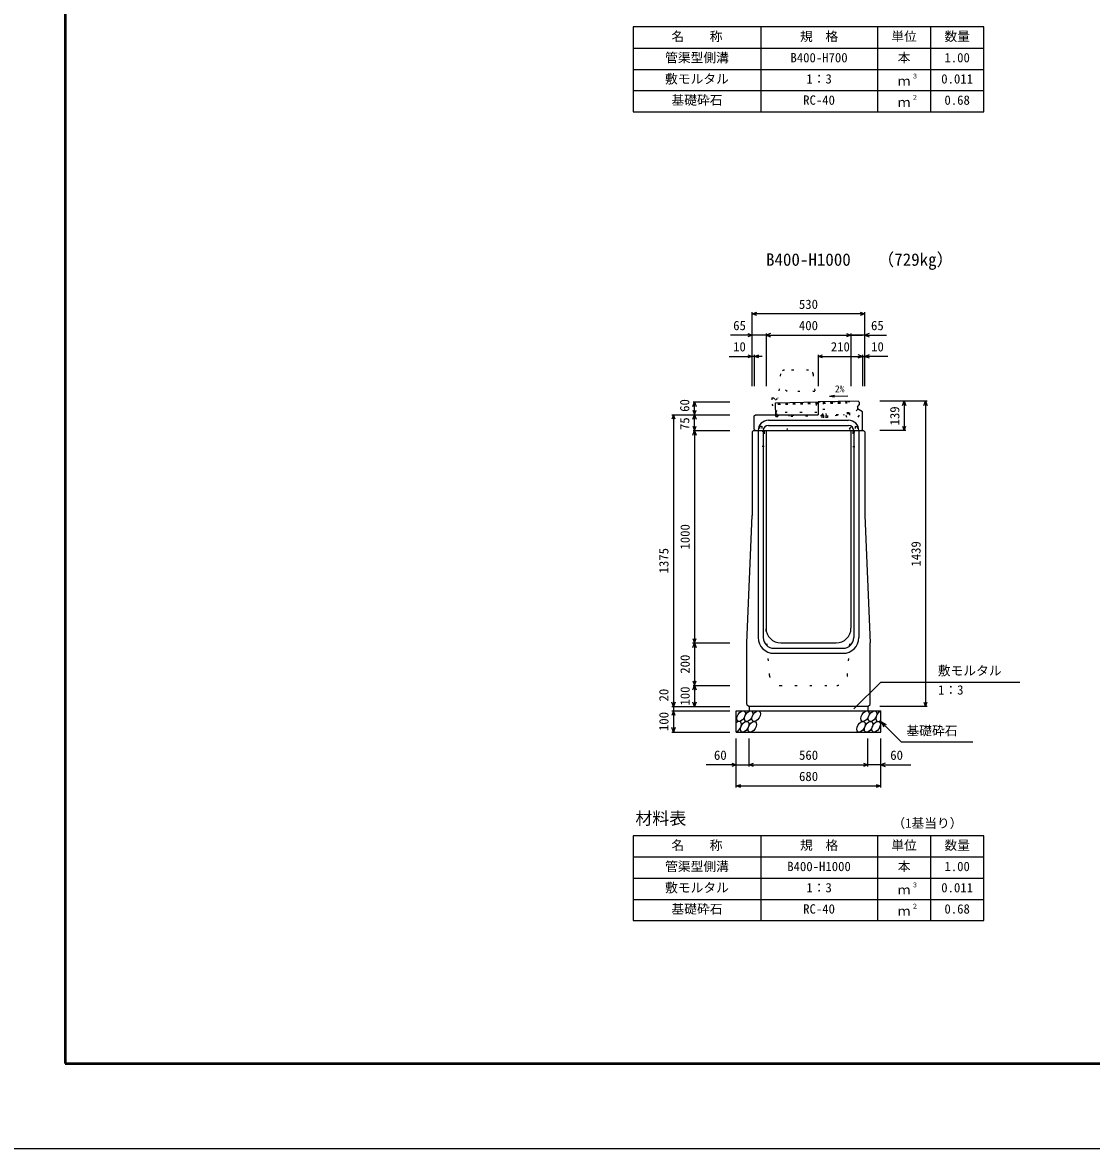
# Model space of a CAD drawing. Units: millimetres, scale not verified. Extents: x -12600 to 12600, y -5940 to 5940.
# Drawn here: x -4000 to 1032, y -5940 to -636 of the extents above; entities that cross this region are included whole.
import ezdxf
from ezdxf.enums import TextEntityAlignment as Align

# ---------------------------------------------------------------- set-up
doc = ezdxf.new("R2010")
doc.units = ezdxf.units.MM
doc.header["$LTSCALE"] = 40
doc.linetypes.add('DOTTED', pattern=[1.75, 0.25, -1.5])
for name, color, linetype, lineweight in [('0-0_DIM', 7, 'Continuous', 25), ('0-1_Defpoints', 5, 'Continuous', 25), ('0-2_HATCH', 6, 'DOTTED', 25), ('0-3_HYO', 3, 'Continuous', 25), ('0-4_HYO2', 4, 'Continuous', 25), ('0-5_OUTLINE', 3, 'Continuous', 25), ('0-6_OUTLINE2', 4, 'DOTTED', 25), ('0-7_TXT', 7, 'Continuous', 25), ('0-8_WAKU', 3, 'Continuous', 25)]:
    doc.layers.add(name, color=color, linetype=linetype, lineweight=lineweight)
doc.styles.add('ＭＳ ゴシック', font='')
doc.styles.get('ＭＳ ゴシック').set_extended_font_data('MS Gothic')

msp = doc.modelspace()

# ---------------------------------------------------------------- linework, layer by layer
at = {"layer": '0-0_DIM'}
for p, q in [((-565, -2348.54), (-565, -2001.04)), ((-35, -2008.54), (-565, -2008.54)), ((-35, -2348.54), (-35, -2001.04)), ((-565, -2108.54), (-666.98, -2108.54)), ((-500, -2108.54), (-565, -2108.54)), ((-500, -2101.04), (-500, -2348.54)), ((-500, -2108.54), (-100, -2108.54)), ((-100, -2101.04), (-100, -2348.54)), ((-100, -2108.54), (-45, -2108.54)), ((-35, -2108.54), (-100, -2108.54)), ((-35, -2108.54), (66.98, -2108.54)), ((-673.38, -2208.54), (-565, -2208.54)), ((-555, -2208.54), (-565, -2208.54)), ((-555, -2201.04), (-555, -2348.54)), ((-518.7, -2208.54), (-555, -2208.54)), ((-255, -2201.04), (-255, -2348.54)), ((-255, -2208.54), (-45, -2208.54)), ((-45, -2201.04), (-45, -2348.54)), ((-45, -2208.54), (-35, -2208.54)), ((73.38, -2208.54), (-35, -2208.54)), ((-843.5, -2423.54), (-671, -2423.54)), ((-836, -2483.54), (-836, -2423.54)), ((258.5, -2419.54), (36, -2419.54)), ((151, -2419.54), (151, -2558.54)), ((251, -2419.54), (251, -3858.54)), ((-943.5, -2483.54), (-671, -2483.54)), ((-936, -2483.54), (-936, -3858.54)), ((-836, -2558.54), (-836, -2483.54)), ((-843.5, -2558.54), (-671, -2558.54)), ((158.5, -2558.54), (36, -2558.54)), ((-846.75, -3558.54), (-674.25, -3558.54)), ((-843.5, -3558.54), (-671, -3558.54)), ((-843.5, -3758.54), (-671, -3758.54)), ((-836, -3758.54), (-836, -3858.54)), ((-86.23, -3869.35), (40, -3743.11)), ((40, -3743.11), (694.81, -3743.11)), ((-943.5, -3858.54), (-671, -3858.54)), ((-936, -3858.54), (-936, -3878.54)), ((258.5, -3858.54), (36, -3858.54)), ((-943.5, -3878.54), (-671, -3878.54)), ((-936, -3878.54), (-936, -3978.54)), ((40, -3928.54), (135.76, -4024.29)), ((40, -3928.54), (65.98, -3943.54)), ((40, -3928.54), (55, -3954.52)), ((-943.5, -3978.54), (-671, -3978.54)), ((-640, -4239.9), (-640, -4008.54)), ((-580, -4139.9), (-580, -4008.54)), ((-20, -4139.9), (-20, -4008.54)), ((40, -4239.9), (40, -4008.54)), ((135.76, -4024.29), (473.31, -4024.29)), ((-640, -4132.4), (-781.79, -4132.4)), ((-640, -4132.4), (-580, -4132.4)), ((-580, -4132.4), (-20, -4132.4)), ((40, -4132.4), (-20, -4132.4)), ((40, -4132.4), (181.79, -4132.4)), ((-640, -4232.4), (40, -4232.4))]:
    msp.add_line(p, q, dxfattribs=at)
for points in [[(-543.86, -2016.23), (-565, -2008.54), (-543.86, -2000.84)], [(-56.14, -2000.84), (-35, -2008.54), (-56.14, -2016.23)], [(-586.14, -2100.84), (-565, -2108.54), (-586.14, -2116.23)], [(-478.86, -2100.84), (-500, -2108.54), (-478.86, -2116.23)], [(-121.14, -2100.84), (-100, -2108.54), (-121.14, -2116.23)], [(-13.86, -2100.84), (-35, -2108.54), (-13.86, -2116.23)], [(-586.14, -2200.84), (-565, -2208.54), (-586.14, -2216.23)], [(-533.86, -2216.23), (-555, -2208.54), (-533.86, -2200.84)], [(-233.86, -2216.23), (-255, -2208.54), (-233.86, -2200.84)], [(-66.14, -2216.23), (-45, -2208.54), (-66.14, -2200.84)], [(-13.86, -2200.84), (-35, -2208.54), (-13.86, -2216.23)], [(-843.7, -2444.68), (-836, -2423.54), (-828.3, -2444.68)], [(143.3, -2440.68), (151, -2419.54), (158.7, -2440.68)], [(243.3, -2440.68), (251, -2419.54), (258.7, -2440.68)], [(-928.3, -2504.68), (-936, -2483.54), (-943.7, -2504.68)], [(-843.7, -2462.39), (-836, -2483.54), (-828.3, -2462.39)], [(-843.7, -2504.68), (-836, -2483.54), (-828.3, -2504.68)], [(-843.7, -2537.39), (-836, -2558.54), (-828.3, -2537.39)], [(143.3, -2537.39), (151, -2558.54), (158.7, -2537.39)], [(-843.7, -2579.68), (-836, -2558.54), (-828.3, -2579.68)], [(-836, -2558.54), (-836, -3558.54), (-836, -3758.54)], [(-843.7, -3537.39), (-836, -3558.54), (-828.3, -3537.39)], [(-843.7, -3579.68), (-836, -3558.54), (-828.3, -3579.68)], [(-843.7, -3737.39), (-836, -3758.54), (-828.3, -3737.39)], [(-843.7, -3779.68), (-836, -3758.54), (-828.3, -3779.68)], [(-928.3, -3837.39), (-936, -3858.54), (-943.7, -3837.39)], [(-828.3, -3837.39), (-836, -3858.54), (-843.7, -3837.39)], [(243.3, -3837.39), (251, -3858.54), (258.7, -3837.39)], [(-928.3, -3899.68), (-936, -3878.54), (-943.7, -3899.68)], [(-928.3, -3957.39), (-936, -3978.54), (-943.7, -3957.39)], [(-661.14, -4124.71), (-640, -4132.4), (-661.14, -4140.1)], [(-558.86, -4140.1), (-580, -4132.4), (-558.86, -4124.71)], [(-41.14, -4124.71), (-20, -4132.4), (-41.14, -4140.1)], [(61.14, -4124.71), (40, -4132.4), (61.14, -4140.1)], [(-618.86, -4240.1), (-640, -4232.4), (-618.86, -4224.71)], [(18.86, -4224.71), (40, -4232.4), (18.86, -4240.1)]]:
    msp.add_lwpolyline(points, dxfattribs=at)
at = {"layer": '0-1_Defpoints'}
msp.add_lwpolyline([(-4200, -5940), (12600, -5940), (12600, 5940), (-4200, 5940)], close=True, dxfattribs=at)
at = {"layer": '0-2_HATCH', "linetype": 'Continuous'}
for p, q in [((-455, -2427.35), (-255, -2423.54)), ((-453.77, -2491.84), (-455, -2427.35))]:
    msp.add_line(p, q, dxfattribs=at)
at = {"layer": '0-2_HATCH'}
for p, q in [((-449.36, -2487.25), (-450.5, -2427.26)), ((-442.7, -2427.11), (-441.56, -2487.1)), ((-439.2, -2427.04), (-438.06, -2487.03)), ((-435.7, -2426.98), (-434.56, -2486.97)), ((-407.41, -2426.44), (-406.26, -2486.43)), ((-403.91, -2426.37), (-402.76, -2486.36)), ((-400.41, -2426.31), (-399.26, -2486.29)), ((-372.11, -2425.77), (-370.97, -2485.76)), ((-368.61, -2425.7), (-367.47, -2485.69)), ((-365.11, -2425.63), (-363.97, -2485.62)), ((-336.82, -2425.1), (-335.68, -2485.08)), ((-333.32, -2425.03), (-332.18, -2485.02)), ((-329.82, -2424.96), (-328.68, -2484.95)), ((-301.53, -2424.42), (-300.38, -2484.41)), ((-298.03, -2424.36), (-296.88, -2484.34)), ((-294.53, -2424.29), (-293.38, -2484.28)), ((-265.83, -2423.74), (-264.69, -2483.73)), ((-262.73, -2423.68), (-261.59, -2483.67)), ((-258.83, -2423.61), (-257.69, -2483.6)), ((-255, -2423.54), (-106.06, -2420.7)), ((-230.94, -2423.08), (-229.8, -2483.07)), ((-227.44, -2423.01), (-226.21, -2487.5)), ((-223.94, -2422.95), (-222.8, -2482.93)), ((-195.64, -2422.41), (-194.5, -2482.4)), ((-192.15, -2422.34), (-191, -2482.33)), ((-188.65, -2422.27), (-187.5, -2482.26)), ((-159.95, -2421.73), (-158.81, -2481.72)), ((-156.85, -2421.67), (-155.62, -2486.16)), ((-152.95, -2421.59), (-151.81, -2481.58)), ((-125.06, -2421.06), (-123.91, -2481.05)), ((-121.56, -2421), (-120.42, -2480.98)), ((-116.92, -2480.92), (-118.06, -2420.93)), ((-109.42, -2480.77), (-110.56, -2420.79)), ((-104.83, -2485.19), (-106.06, -2420.7)), ((-453.77, -2491.84), (-104.83, -2485.19)), ((-449.36, -2487.25), (-109.42, -2480.77)), ((-393.04, -2486.18), (-392.95, -2490.68)), ((-237.68, -2487.72), (-209.99, -2487.19)), ((-237.68, -2487.72), (-237.49, -2497.72)), ((-232.38, -2457.61), (-216.39, -2457.31)), ((-231.81, -2487.61), (-232.38, -2457.61)), ((-229.3, -2487.56), (-229.11, -2497.56)), ((-218.33, -2487.35), (-218.14, -2497.35)), ((-215.82, -2487.3), (-216.39, -2457.31)), ((-209.99, -2487.19), (-209.8, -2497.19)), ((-134.41, -2481.25), (-134.33, -2485.75)), ((-209.8, -2497.19), (-237.49, -2497.72))]:
    msp.add_line(p, q, dxfattribs=at)
at = {"layer": '0-2_HATCH', "linetype": 'Continuous'}
for centre in [(-617.11, -3903.54), (-581.63, -3903.54), (-546.16, -3903.54), (-33.95, -3903.54), (1.52, -3903.54), (-600.23, -3953.54), (-564.75, -3953.54), (-52.55, -3953.54), (-17.07, -3953.54), (18.41, -3953.54)]:
    msp.add_ellipse(centre, major_axis=(14.54, 23.54), ratio=0.5792, dxfattribs=at)
for centre, start_param, end_param in [((37, -3903.54), 0.6666252, 4.1103269), ((-635.7, -3953.54), 3.7419964, 7.318141)]:
    msp.add_ellipse(centre, major_axis=(14.54, 23.54), ratio=0.5792, start_param=start_param, end_param=end_param, dxfattribs=at)
at = {"layer": '0-3_HYO'}
for p, q in [((-525, -656.64), (-525, -1056.64)), ((25, -656.64), (25, -1056.64)), ((275, -656.64), (275, -1056.64)), ((-1125, -756.64), (525, -756.64)), ((-525, -4466.64), (-525, -4866.64)), ((25, -4466.64), (25, -4866.64)), ((275, -4466.64), (275, -4866.64)), ((-1125, -4566.64), (525, -4566.64))]:
    msp.add_line(p, q, dxfattribs=at)
for points in [[(-1125, -1056.64), (525, -1056.64), (525, -656.64), (-1125, -656.64)], [(-1125, -4866.64), (525, -4866.64), (525, -4466.64), (-1125, -4466.64)]]:
    msp.add_lwpolyline(points, close=True, dxfattribs=at)
at = {"layer": '0-4_HYO2'}
for p, q in [((-1125, -856.64), (525, -856.64)), ((-1125, -956.64), (525, -956.64)), ((-1125, -4666.64), (525, -4666.64)), ((-1125, -4766.64), (525, -4766.64))]:
    msp.add_line(p, q, dxfattribs=at)
at = {"layer": '0-5_OUTLINE', "linetype": 'DOTTED'}
for p, q in [((-299.54, -2273.59), (-413.34, -2273.59)), ((-431.81, -2291.59), (-443, -2403.54)), ((-278.2, -2291.55), (-260, -2473.54)), ((-473, -2403.54), (-473, -2433.54)), ((-473, -2403.54), (-465, -2403.54)), ((-473, -2433.54), (-450, -2473.54)), ((-465, -2403.54), (-455, -2413.54)), ((-260, -2473.54), (-450, -2473.54))]:
    msp.add_line(p, q, dxfattribs=at)
at = {"layer": '0-5_OUTLINE'}
for p, q in [((-66, -2419.94), (-255, -2423.54)), ((-255, -2423.54), (-255, -2483.54)), ((-70, -2446.54), (-61, -2436.54)), ((-550, -2483.54), (-255, -2483.54)), ((-70, -2446.54), (-70, -2456.54)), ((-45, -2469.54), (-70, -2456.54)), ((-565, -2564.54), (-559, -2558.54)), ((-565, -2564.54), (-565, -2958.54)), ((-559, -2558.54), (-41, -2558.54)), ((-555, -2553.54), (-550, -2558.54)), ((-500, -2558.54), (-500, -3488.54)), ((-100, -2558.54), (-100, -3488.54)), ((-41, -2558.54), (-35, -2564.54)), ((-35, -2564.54), (-35, -2958.54)), ((-590, -3558.54), (-565, -2958.54)), ((-35, -2958.54), (-10, -3558.54)), ((-590, -3848.54), (-590, -3558.54)), ((-430, -3558.54), (-170, -3558.54)), ((-10, -3848.54), (-10, -3558.54)), ((-590, -3848.54), (-580, -3858.54)), ((-20, -3858.54), (-580, -3858.54)), ((-580, -3858.54), (-580, -3878.54)), ((-20, -3858.54), (-10, -3848.54)), ((-20, -3858.54), (-20, -3878.54)), ((-640, -3878.54), (40, -3878.54)), ((-640, -3978.54), (-640, -3878.54)), ((40, -3978.54), (40, -3878.54)), ((-640, -3978.54), (40, -3978.54))]:
    msp.add_line(p, q, dxfattribs=at)
at = {"layer": '0-5_OUTLINE', "linetype": 'DOTTED'}
msp.add_lwpolyline([(-455, -2413.54), (-445, -2403.54), (-443, -2403.54)], dxfattribs=at)
at = {"layer": '0-5_OUTLINE'}
for points in [[(-66, -2419.94), (-61, -2424.84), (-61, -2436.54)], [(-555, -2553.54), (-555, -2488.54), (-550, -2483.54)], [(-50, -2558.54), (-45, -2553.54), (-45, -2469.54)]]:
    msp.add_lwpolyline(points, dxfattribs=at)
at = {"layer": '0-5_OUTLINE', "linetype": 'DOTTED'}
for centre, start, end in [((-411.9, -2293.54), 94.13229, 174.40835), ((-298.1, -2293.54), 4.08463, 93.6009)]:
    msp.add_arc(centre, 20, start, end, dxfattribs=at)
at = {"layer": '0-5_OUTLINE'}
for centre, start, end in [((-430, -3488.54), 180, 270), ((-170, -3488.54), 270, 0)]:
    msp.add_arc(centre, 70, start, end, dxfattribs=at)
at = {"layer": '0-6_OUTLINE2'}
for p, q in [((-450, -2473.54), (-443, -2403.54)), ((-400, -2558.54), (-393.28, -2490.68)), ((-124.33, -2485.56), (-105, -2558.54)), ((-68.37, -2457.38), (-117.41, -2511.69)), ((-107.03, -2550.86), (-46.63, -2468.69)), ((-531, -2538.04), (-519, -2538.04)), ((-531, -2538.04), (-531, -2563.04)), ((-519, -2538.04), (-519, -2563.04)), ((-81, -2538.54), (-69, -2538.54)), ((-81, -2538.54), (-81, -2563.54)), ((-69, -2538.54), (-69, -2563.54)), ((-508, -2563.04), (-563.5, -2563.04)), ((-508, -2563.04), (-508, -2633.04)), ((-92, -2563.54), (-36, -2563.54)), ((-92, -2563.54), (-92, -2633.54)), ((-508, -2633.04), (-565, -2633.04)), ((-92, -2633.54), (-35, -2633.54)), ((-483.43, -3712.23), (-500, -3488.54)), ((-116.57, -3712.23), (-100, -3488.54)), ((-433.57, -3758.54), (-166.43, -3758.54))]:
    msp.add_line(p, q, dxfattribs=at)
at = {"layer": '0-6_OUTLINE2', "linetype": 'Continuous'}
for p, q in [((-488, -2509.54), (-112, -2509.54)), ((-488, -2533.54), (-112, -2533.54)), ((-537, -2558.54), (-537, -3533.54)), ((-513, -2558.54), (-513, -3533.54)), ((-87, -2558.54), (-87, -3533.54)), ((-63, -2558.54), (-63, -3533.54)), ((-463, -3583.54), (-137, -3583.54)), ((-463, -3607.54), (-137, -3607.54))]:
    msp.add_line(p, q, dxfattribs=at)
at = {"layer": '0-6_OUTLINE2'}
msp.add_lwpolyline([(-270, -2373.54), (-400, -2373.54), (-437, -2343.54)], dxfattribs=at)
at = {"layer": '0-6_OUTLINE2', "linetype": 'Continuous'}
for centre, radius, start, end in [((-488, -2558.54), 49, 90, 180), ((-488, -2558.54), 25, 90, 180), ((-112, -2558.54), 49, 0, 90), ((-112, -2558.54), 25, 0, 90), ((-463, -3533.54), 74, 180, 270), ((-463, -3533.54), 50, 180, 270), ((-137, -3533.54), 50, 270, 0), ((-137, -3533.54), 74, 270, 0)]:
    msp.add_arc(centre, radius, start, end, dxfattribs=at)
at = {"layer": '0-6_OUTLINE2'}
for centre, start, end in [((-433.57, -3708.54), 184.23639, 270), ((-166.43, -3708.54), 270, 355.76361)]:
    msp.add_arc(centre, 50, start, end, dxfattribs=at)
at = {"layer": '0-7_TXT'}
for q in [(-177.4, -2391.29), (-115.12, -2394.27), (-177.24, -2399.62)]:
    msp.add_line((-200.95, -2395.9), q, dxfattribs=at)
at = {"layer": '0-8_WAKU', "lineweight": 50}
msp.add_lwpolyline([(-3800, -5540), (12200, -5540), (12200, 5540), (-3800, 5540)], close=True, dxfattribs=at)

# ---------------------------------------------------------------- texts
at = {"layer": '0-0_DIM', "style": 'ＭＳ ゴシック'}
for s, p in [('530', (-345, -1998.54)), ('65', (-654.32, -2098.54)), ('400', (-345, -2098.54)), ('65', (-5.68, -2098.54)), ('10', (-654.84, -2198.54)), ('210', (-195, -2198.54)), ('10', (-5.16, -2198.54)), ('敷モルタル', (308.94, -3724.38)), ('1：3', (309.94, -3815.07)), ('基礎砕石', (161.32, -4007.12)), ('60', (-745, -4122.4)), ('560', (-344.47, -4122.4)), ('60', (85, -4122.4)), ('680', (-344.47, -4222.4))]:
    msp.add_text(s, height=43.99, dxfattribs=at).set_placement(p, align=Align.BOTTOM_LEFT)
for s, p in [('60', (-847.84, -2469.92)), ('139', (141, -2534.04)), ('75', (-847.84, -2555.68)), ('1000', (-846, -3118.54)), ('1375', (-946, -3231.04)), ('1439', (241, -3199.04)), ('200', (-846, -3703.54)), ('20', (-946, -3834.22)), ('100', (-846, -3853.54)), ('100', (-946, -3973.54))]:
    msp.add_text(s, height=43.99, rotation=90, dxfattribs=at).set_placement(p, align=Align.BOTTOM_LEFT)
at = {"layer": '0-7_TXT', "style": 'ＭＳ ゴシック'}
for s, height, p in [('名\u3000\u3000称', 43.99, (-945, -736.64)), ('規\u3000格', 43.99, (-340, -736.64)), ('単位', 43.99, (90, -736.64)), ('数量', 43.99, (340, -736.64)), ('管渠型側溝', 43.99, (-975, -836.64)), ('B400-H700', 43.99, (-385, -836.64)), ('本', 43.99, (120, -836.64)), ('1.00', 43.99, (340, -836.64)), ('敷モルタル', 43.99, (-975, -936.64)), ('1：3', 43.99, (-310, -936.64)), ('ｍ', 43.99, (120, -946.64)), ('３', 21.99, (185.54, -906.27)), ('0.011', 43.99, (325, -936.64)), ('基礎砕石', 43.99, (-945, -1036.64)), ('RC-40', 43.99, (-325, -1036.64)), ('ｍ', 43.99, (120, -1046.64)), ('２', 21.99, (185.54, -1006.27)), ('0.68', 43.99, (340, -1036.64)), ('B400-H1000', 58.65, (-500, -1799.56)), ('（729kg）', 58.65, (23.7, -1799.56)), ('2%', 32.99, (-175.6, -2388.16)), ('材料表', 58.65, (-1115, -4431.64)), ('（1基当り）', 43.99, (95, -4442.64)), ('名\u3000\u3000称', 43.99, (-945, -4546.64)), ('規\u3000格', 43.99, (-340, -4546.64)), ('単位', 43.99, (90, -4546.64)), ('数量', 43.99, (340, -4546.64)), ('管渠型側溝', 43.99, (-975, -4646.64)), ('B400-H1000', 43.99, (-400, -4646.64)), ('本', 43.99, (120, -4646.64)), ('1.00', 43.99, (340, -4646.64)), ('敷モルタル', 43.99, (-975, -4746.64)), ('1：3', 43.99, (-310, -4746.64)), ('ｍ', 43.99, (120, -4756.64)), ('３', 21.99, (185.54, -4716.27)), ('0.011', 43.99, (325, -4746.64)), ('基礎砕石', 43.99, (-945, -4846.64)), ('RC-40', 43.99, (-325, -4846.64)), ('ｍ', 43.99, (120, -4856.64)), ('２', 21.99, (185.54, -4816.27)), ('0.68', 43.99, (340, -4846.64))]:
    msp.add_text(s, height=height, dxfattribs=at).set_placement(p, align=Align.BOTTOM_LEFT)

doc.saveas('drawing.dxf')
